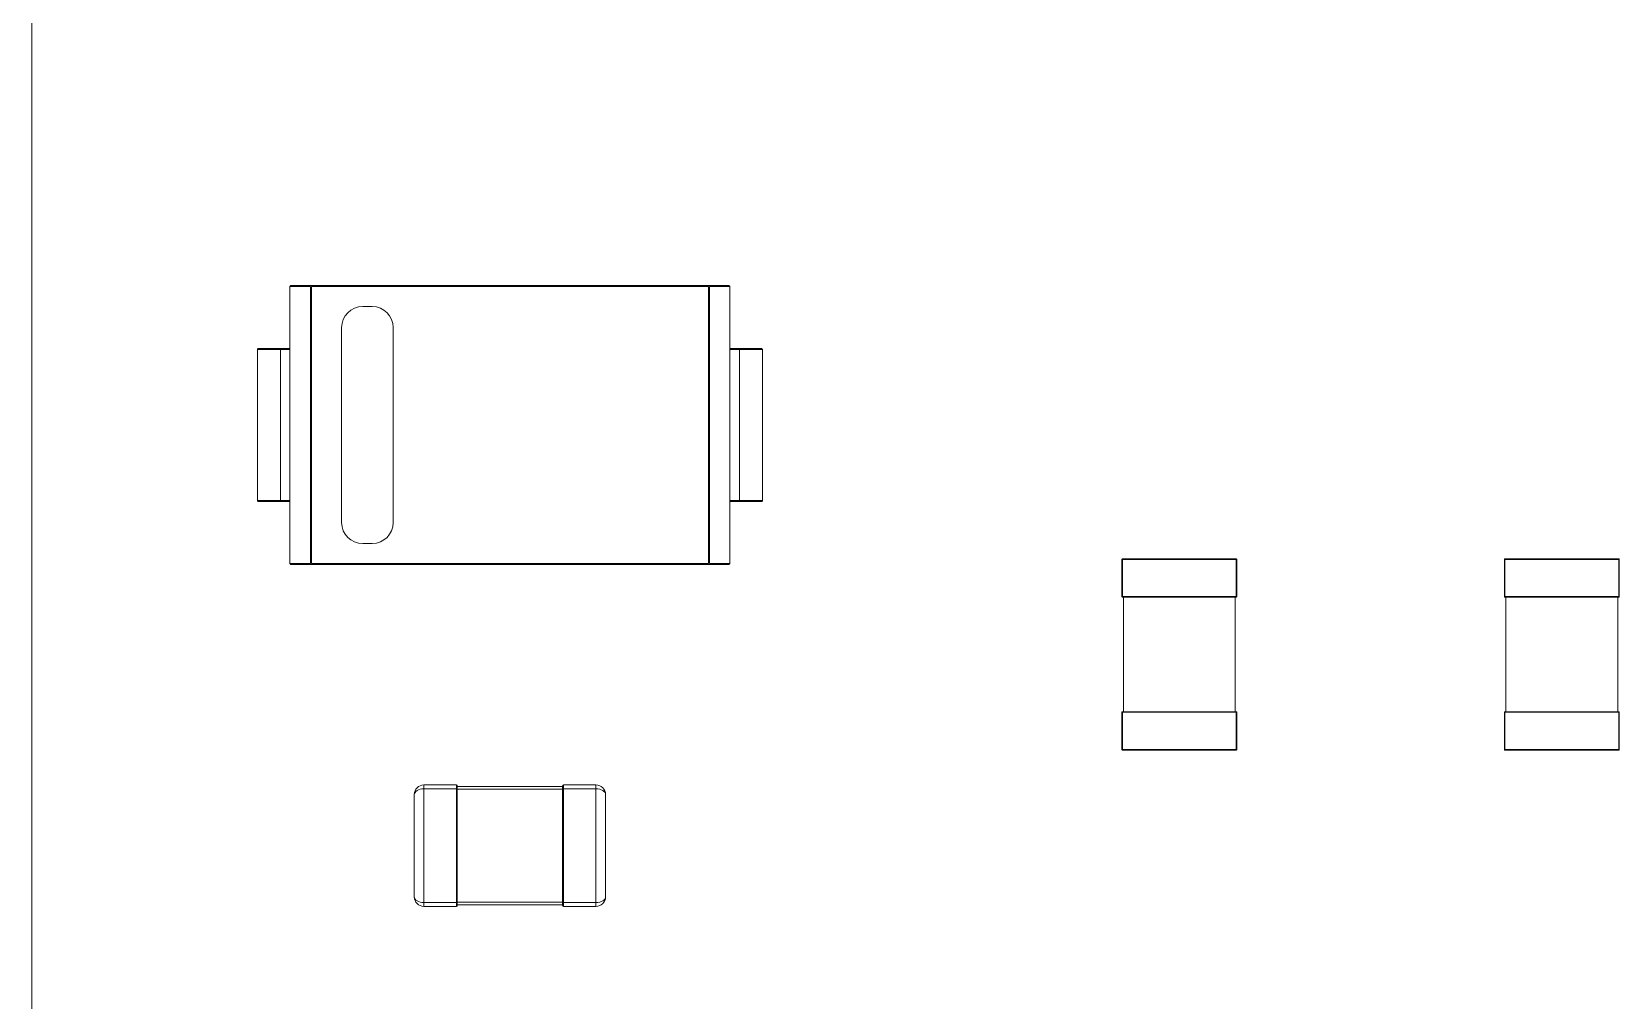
# Model space of a CAD drawing. Header units: millimetres. Extents: x -37 to 256, y 6 to 200.
# Drawn here: x 107.07 to 115.37, y 89.26 to 94.32 of the extents above; entities that cross this region are included whole.
import ezdxf

# ---------------------------------------------------------------- set-up
doc = ezdxf.new("R2010")
doc.units = ezdxf.units.MM

msp = doc.modelspace()

# ---------------------------------------------------------------- linework, layer by layer
at = {"color": 7, "linetype": 'Continuous', "lineweight": 15}
for p, q in [((107.0661, 101.0642), (107.0661, 89.1142)), ((108.4212, 92.9942), (108.4161, 92.9892)), ((108.5229, 92.9892), (108.4163, 92.9892)), ((108.4163, 92.9892), (108.4163, 91.5392)), ((108.4212, 92.9942), (108.5279, 92.9942)), ((108.5229, 92.9892), (108.5229, 91.5392)), ((110.6044, 92.9942), (108.5279, 92.9942)), ((110.6044, 92.9892), (108.5279, 92.9892)), ((108.5279, 92.9892), (108.5279, 91.5392)), ((110.6044, 92.9942), (110.711, 92.9942)), ((110.6044, 91.5392), (110.6044, 92.9892)), ((110.6093, 91.5392), (110.6093, 92.9892)), ((110.716, 92.9892), (110.6093, 92.9892)), ((110.711, 92.9942), (110.7161, 92.9892)), ((110.716, 91.5392), (110.716, 92.9892)), ((108.8457, 92.8842), (108.7969, 92.8842)), ((108.6863, 92.7736), (108.6863, 91.7548)), ((108.9563, 91.7548), (108.9563, 92.7736)), ((108.2461, 92.6592), (108.2461, 91.8692)), ((108.3661, 92.6642), (108.3661, 92.6592)), ((108.3661, 92.6642), (108.4163, 92.6642)), ((108.3661, 92.6592), (108.3661, 91.8692)), ((110.716, 92.6642), (110.7661, 92.6642)), ((110.7661, 92.6642), (110.7661, 92.6592)), ((110.7661, 91.8692), (110.7661, 92.6592)), ((110.8861, 91.8692), (110.8861, 92.6592)), ((108.3661, 91.8642), (108.3661, 91.8692)), ((108.4163, 91.8642), (108.3661, 91.8642)), ((110.7661, 91.8642), (110.716, 91.8642)), ((110.7661, 91.8642), (110.7661, 91.8692)), ((108.7969, 91.6442), (108.8457, 91.6442)), ((112.7661, 91.5617), (112.7686, 91.5617)), ((112.7661, 91.3667), (112.7661, 91.5617)), ((112.7686, 91.5617), (112.7686, 91.5642)), ((112.7686, 91.5642), (113.3636, 91.5642)), ((112.7686, 91.5617), (112.7686, 91.3667)), ((113.3636, 91.5617), (112.7686, 91.5617)), ((113.3636, 91.5617), (113.3636, 91.5642)), ((113.3636, 91.3667), (113.3636, 91.5617)), ((113.3636, 91.5617), (113.3661, 91.5617)), ((113.3661, 91.5617), (113.3661, 91.3667)), ((114.7661, 91.3667), (114.7661, 91.5617)), ((114.7661, 91.5617), (114.7686, 91.5617)), ((114.7686, 91.5617), (114.7686, 91.5642)), ((114.7686, 91.5642), (115.3636, 91.5642)), ((114.7686, 91.5617), (114.7686, 91.3667)), ((115.3636, 91.5617), (114.7686, 91.5617)), ((115.3636, 91.5617), (115.3636, 91.5642)), ((115.3636, 91.5617), (115.3661, 91.5617)), ((115.3636, 91.3667), (115.3636, 91.5617)), ((115.3661, 91.5617), (115.3661, 91.3667)), ((108.4212, 91.5342), (108.4161, 91.5392)), ((108.4163, 91.5392), (108.5229, 91.5392)), ((108.5279, 91.5342), (108.4212, 91.5342)), ((108.5279, 91.5392), (110.6044, 91.5392)), ((108.5279, 91.5342), (110.6044, 91.5342)), ((110.711, 91.5342), (110.6044, 91.5342)), ((110.6093, 91.5392), (110.716, 91.5392)), ((110.711, 91.5342), (110.7161, 91.5392)), ((112.7661, 91.3667), (112.7686, 91.3667)), ((112.7686, 91.3667), (113.3636, 91.3667)), ((112.7686, 91.3642), (112.7686, 91.3667)), ((113.3636, 91.3642), (112.7686, 91.3642)), ((112.7736, 90.7642), (112.7736, 91.3642)), ((113.3586, 91.3642), (113.3586, 90.7642)), ((113.3636, 91.3667), (113.3661, 91.3667)), ((113.3636, 91.3642), (113.3636, 91.3667)), ((114.7661, 91.3667), (114.7686, 91.3667)), ((114.7686, 91.3667), (115.3636, 91.3667)), ((114.7686, 91.3642), (114.7686, 91.3667)), ((115.3636, 91.3642), (114.7686, 91.3642)), ((114.7736, 90.7642), (114.7736, 91.3642)), ((115.3586, 91.3642), (115.3586, 90.7642)), ((115.3636, 91.3667), (115.3661, 91.3667)), ((115.3636, 91.3642), (115.3636, 91.3667)), ((112.7661, 90.5667), (112.7661, 90.7617)), ((112.7686, 90.7617), (112.7661, 90.7617)), ((112.7686, 90.7617), (112.7686, 90.7642)), ((112.7686, 90.7642), (113.3636, 90.7642)), ((112.7686, 90.7617), (112.7686, 90.5667)), ((113.3636, 90.7617), (112.7686, 90.7617)), ((113.3636, 90.7617), (113.3636, 90.7642)), ((113.3636, 90.5667), (113.3636, 90.7617)), ((113.3636, 90.7617), (113.3661, 90.7617)), ((113.3661, 90.7617), (113.3661, 90.5667)), ((114.7686, 90.7617), (114.7661, 90.7617)), ((114.7661, 90.5667), (114.7661, 90.7617)), ((114.7686, 90.7617), (114.7686, 90.7642)), ((114.7686, 90.7642), (115.3636, 90.7642)), ((114.7686, 90.7617), (114.7686, 90.5667)), ((115.3636, 90.7617), (114.7686, 90.7617)), ((115.3636, 90.7617), (115.3636, 90.7642)), ((115.3636, 90.5667), (115.3636, 90.7617)), ((115.3636, 90.7617), (115.3661, 90.7617)), ((115.3661, 90.7617), (115.3661, 90.5667)), ((112.7661, 90.5667), (112.7686, 90.5667)), ((112.7686, 90.5667), (113.3636, 90.5667)), ((112.7686, 90.5642), (112.7686, 90.5667)), ((113.3636, 90.5642), (112.7686, 90.5642)), ((113.3661, 90.5667), (113.3636, 90.5667)), ((113.3636, 90.5642), (113.3636, 90.5667)), ((114.7661, 90.5667), (114.7686, 90.5667)), ((114.7686, 90.5667), (115.3636, 90.5667)), ((114.7686, 90.5642), (114.7686, 90.5667)), ((115.3636, 90.5642), (114.7686, 90.5642)), ((115.3661, 90.5667), (115.3636, 90.5667)), ((115.3636, 90.5642), (115.3636, 90.5667)), ((109.0661, 89.7967), (109.0661, 90.3317)), ((109.1161, 90.3617), (109.1161, 90.3817)), ((109.1161, 90.3817), (109.2861, 90.3817)), ((109.2861, 90.3617), (109.1161, 90.3617)), ((109.1161, 90.3617), (109.1161, 89.7667)), ((109.2861, 90.3617), (109.2861, 90.3817)), ((109.2911, 90.3617), (109.2861, 90.3617)), ((109.2861, 89.7667), (109.2861, 90.3617)), ((109.2911, 90.3767), (109.2911, 90.3617)), ((109.2911, 90.3742), (109.8411, 90.3742)), ((109.2911, 90.3617), (109.2911, 89.7667)), ((109.8411, 90.3592), (109.2911, 90.3592)), ((109.8411, 90.3617), (109.8411, 90.3767)), ((109.8411, 90.3617), (109.8461, 90.3617)), ((109.8411, 89.7667), (109.8411, 90.3617)), ((109.8461, 90.3817), (109.8461, 90.3617)), ((109.8461, 90.3817), (110.0161, 90.3817)), ((110.0161, 90.3617), (109.8461, 90.3617)), ((109.8461, 90.3617), (109.8461, 89.7667)), ((110.0161, 90.3817), (110.0161, 90.3617)), ((110.0161, 89.7667), (110.0161, 90.3617)), ((110.0661, 90.3317), (110.0661, 89.7967)), ((109.1161, 89.7667), (109.2861, 89.7667)), ((109.1161, 89.7467), (109.1161, 89.7667)), ((109.2861, 89.7467), (109.1161, 89.7467)), ((109.2911, 89.7667), (109.2861, 89.7667)), ((109.2861, 89.7467), (109.2861, 89.7667)), ((109.2911, 89.7692), (109.8411, 89.7692)), ((109.2911, 89.7667), (109.2911, 89.7517)), ((109.8411, 89.7542), (109.2911, 89.7542)), ((109.8411, 89.7667), (109.8461, 89.7667)), ((109.8411, 89.7517), (109.8411, 89.7667)), ((109.8461, 89.7667), (110.0161, 89.7667)), ((109.8461, 89.7667), (109.8461, 89.7467)), ((110.0161, 89.7667), (110.0161, 89.7467))]:
    msp.add_line(p, q, dxfattribs=at)
at = {"color": 8, "linetype": 'Continuous', "lineweight": 15}
for p, q in [((108.3661, 92.6592), (108.4163, 92.6592)), ((110.716, 92.6592), (110.7661, 92.6592)), ((108.4163, 91.8692), (108.3661, 91.8692)), ((110.7661, 91.8692), (110.716, 91.8692))]:
    msp.add_line(p, q, dxfattribs=at)
at = {"color": 7, "linetype": 'Continuous', "lineweight": 0}
msp.add_line((110.0161, 89.7467), (109.8461, 89.7467), dxfattribs=at)
at = {"color": 7, "linetype": 'Continuous', "lineweight": 15, "flags": 128}
for points in [[(108.2511, 92.6642), (108.2501, 92.6641), (108.2493, 92.6639)], [(110.8811, 92.6642), (110.8821, 92.6641), (110.8829, 92.6639)], [(108.2511, 91.8642), (108.2501, 91.8643), (108.2493, 91.8645)], [(110.8811, 91.8642), (110.8821, 91.8643), (110.8829, 91.8645)]]:
    msp.add_lwpolyline(points, dxfattribs=at)
at = {"color": 7, "linetype": 'Continuous', "lineweight": 15}
for centre, radius, start, end in [((108.7969, 92.7736), 0.1106, 90, 180), ((108.8457, 92.7736), 0.1106, 360, 90), ((108.2511, 92.6592), 0.005, 151.02937, 180), ((110.8811, 92.6592), 0.005, 0, 28.97061), ((108.2511, 91.8692), 0.005, 180, 208.97063), ((110.8811, 91.8692), 0.005, 331.02937, 0.00001), ((108.7969, 91.7548), 0.1106, 180, 270), ((108.8457, 91.7548), 0.1106, 270, 360), ((112.7686, 91.5617), 0.0025, 90, 180), ((113.3636, 91.5617), 0.0025, 0, 90), ((114.7686, 91.5617), 0.0025, 90, 180), ((115.3636, 91.5617), 0.0025, 0, 90), ((112.7686, 91.3667), 0.0025, 180, 270), ((113.3636, 91.3667), 0.0025, 270, 0), ((114.7686, 91.3667), 0.0025, 180, 270), ((115.3636, 91.3667), 0.0025, 270, 0), ((112.7686, 90.7617), 0.0025, 90, 180), ((113.3636, 90.7617), 0.0025, 0, 90), ((114.7686, 90.7617), 0.0025, 90, 180), ((115.3636, 90.7617), 0.0025, 0, 90), ((112.7686, 90.5667), 0.0025, 180, 270), ((113.3636, 90.5667), 0.0025, 270, 0), ((114.7686, 90.5667), 0.0025, 180, 270), ((115.3636, 90.5667), 0.0025, 270, 0), ((109.1161, 90.3317), 0.05, 90, 180), ((109.2861, 90.3767), 0.005, 0, 90), ((109.8461, 90.3767), 0.005, 90, 180), ((110.0161, 90.3317), 0.05, 0, 90), ((109.1161, 89.7967), 0.05, 180, 270), ((109.2861, 89.7517), 0.005, 270, 0), ((109.8461, 89.7517), 0.005, 180, 270), ((110.0161, 89.7967), 0.05, 270, 0)]:
    msp.add_arc(centre, radius, start, end, dxfattribs=at)
for centre, start_param, end_param in [((109.1161, 90.3317), 1.570796, 3.141593), ((110.0161, 90.3317), 0, 1.570796), ((109.1161, 89.7967), 3.141593, 4.712389), ((110.0161, 89.7967), 4.712389, 6.283185)]:
    msp.add_ellipse(centre, major_axis=(0.05, 0), ratio=0.6, start_param=start_param, end_param=end_param, dxfattribs=at)
for points in [[(108.3661, 92.6592), (108.3504, 92.6592), (108.3189, 92.6592), (108.2793, 92.6592), (108.2515, 92.6592), (108.2479, 92.6592), (108.2461, 92.6592)], [(110.8861, 92.6592), (110.8843, 92.6592), (110.8807, 92.6592), (110.853, 92.6592), (110.8133, 92.6592), (110.7818, 92.6592), (110.7661, 92.6592)], [(108.2461, 91.8692), (108.2479, 91.8692), (108.2515, 91.8692), (108.2793, 91.8692), (108.3189, 91.8692), (108.3504, 91.8692), (108.3661, 91.8692)], [(110.7661, 91.8692), (110.7818, 91.8692), (110.8133, 91.8692), (110.853, 91.8692), (110.8807, 91.8692), (110.8843, 91.8692), (110.8861, 91.8692)]]:
    msp.add_open_spline(points, degree=3, dxfattribs=at)
for points, knots in [([(108.2496, 92.6639), (108.2491, 92.6637), (108.2481, 92.6633), (108.247, 92.6621), (108.2463, 92.6607), (108.2463, 92.6597), (108.2462, 92.6592)], [0, 0, 0, 0, 0.250491, 0.505267, 0.757094, 1, 1, 1, 1]), ([(108.2511, 92.6642), (108.2529, 92.6642), (108.2564, 92.6642), (108.2828, 92.6642), (108.3147, 92.6642), (108.3435, 92.6642), (108.3586, 92.6642), (108.3661, 92.6642)], [0, 0, 0, 0, 0.24965, 0.499343, 0.749036, 0.874878, 1, 1, 1, 1]), ([(110.7661, 92.6642), (110.7812, 92.6642), (110.8112, 92.6642), (110.8497, 92.6642), (110.8707, 92.6642), (110.88, 92.6642), (110.8807, 92.6642), (110.8811, 92.6642)], [0, 0, 0, 0, 0.2496503, 0.4993433, 0.7490362, 0.8748785, 1, 1, 1, 1]), ([(110.886, 92.6592), (110.886, 92.6597), (110.8859, 92.6607), (110.8853, 92.6621), (110.8841, 92.6633), (110.8831, 92.6637), (110.8827, 92.6639)], [0, 0, 0, 0, 0.242906, 0.494733, 0.749509, 1, 1, 1, 1]), ([(108.2462, 91.8692), (108.2463, 91.8687), (108.2463, 91.8677), (108.247, 91.8663), (108.2481, 91.8651), (108.2491, 91.8646), (108.2496, 91.8644)], [0, 0, 0, 0, 0.242906, 0.494733, 0.749509, 1, 1, 1, 1]), ([(108.3661, 91.8642), (108.3511, 91.8642), (108.321, 91.8642), (108.2826, 91.8642), (108.2616, 91.8642), (108.2523, 91.8642), (108.2515, 91.8642), (108.2511, 91.8642)], [0, 0, 0, 0, 0.24965, 0.499343, 0.749036, 0.874879, 1, 1, 1, 1]), ([(110.8811, 91.8642), (110.8794, 91.8642), (110.8759, 91.8642), (110.8494, 91.8642), (110.8175, 91.8642), (110.7887, 91.8642), (110.7736, 91.8642), (110.7661, 91.8642)], [0, 0, 0, 0, 0.2496503, 0.4993433, 0.7490362, 0.8748785, 1, 1, 1, 1]), ([(110.8827, 91.8644), (110.8831, 91.8646), (110.8841, 91.8651), (110.8853, 91.8663), (110.8859, 91.8677), (110.886, 91.8687), (110.886, 91.8692)], [0, 0, 0, 0, 0.250491, 0.505267, 0.757094, 1, 1, 1, 1])]:
    msp.add_open_spline(points, degree=3, knots=knots, dxfattribs=at)

doc.saveas('drawing.dxf')
